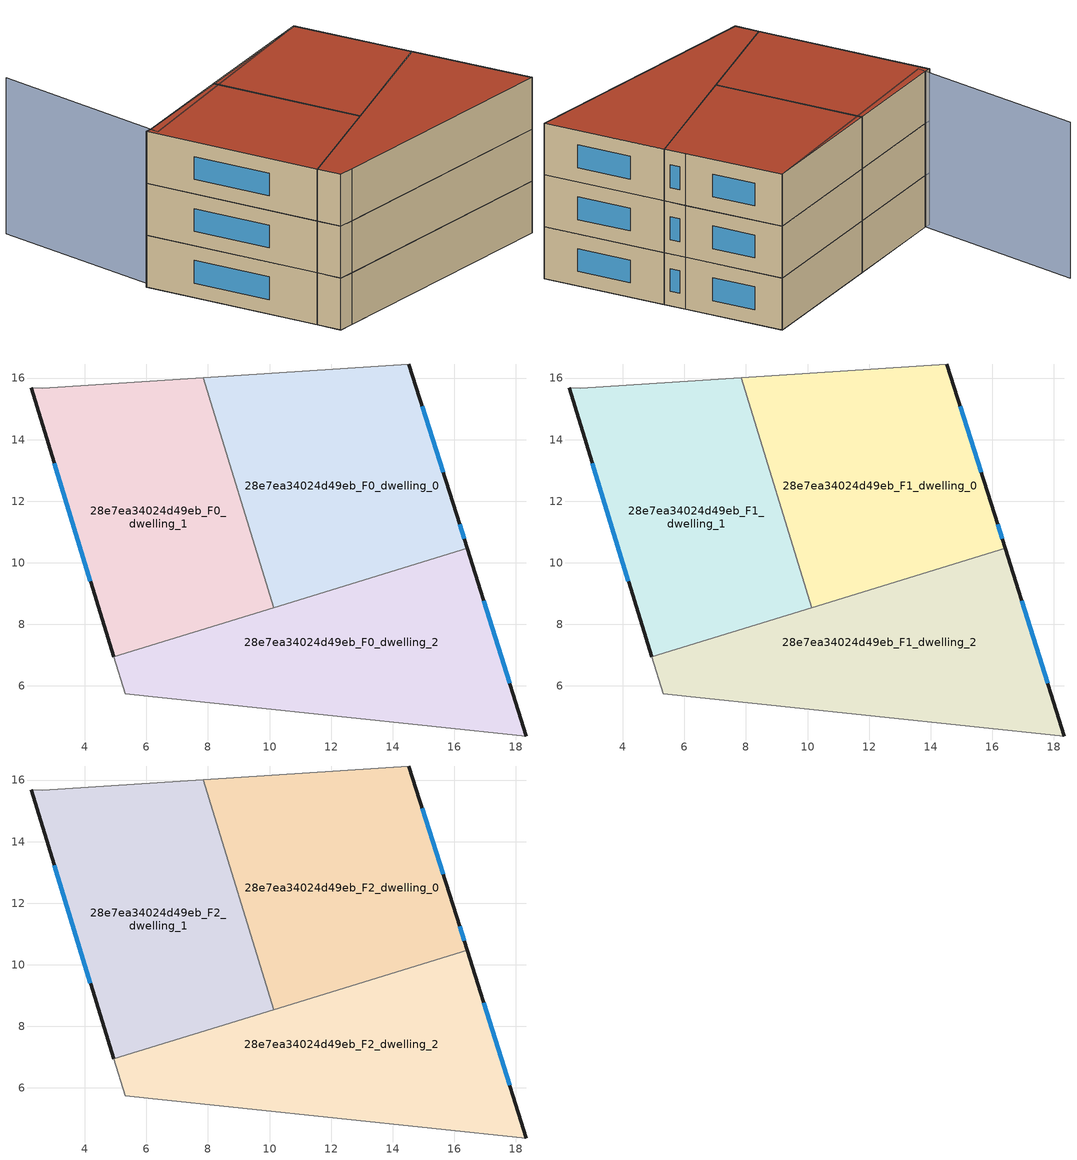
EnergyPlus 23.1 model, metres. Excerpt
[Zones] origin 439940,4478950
28e7ea34024d49eb_F0_dwelling_0
 floor ground (EU_floor_Construction): 16.42,10.47 16.08,11.56 14.52,16.46 7.85,16.01 10.14,8.54 z0
 wall outside (EU_wall_Construction): 14.52,16.46 16.08,11.56 16.42,10.47 z0:3
 wall adiabatic (EU_wall_Construction): 7.85,16.01 14.52,16.46 z0:3
 wall to 28e7ea34024d49eb_F0_dwelling_1 (EU_wall_Construction): 10.14,8.54 7.85,16.01 z0:3
 wall to 28e7ea34024d49eb_F0_dwelling_2 (EU_wall_Construction): 16.42,10.47 10.14,8.54 z0:3
 window (EU_Window_Construction): 16.17,11.25 16.32,10.78 / 14.96,15.08 15.64,12.94 z0.84:2.16
28e7ea34024d49eb_F0_dwelling_1
 floor ground (EU_floor_Construction): 10.14,8.54 7.85,16.01 2.62,15.66 2.26,15.68 4.93,6.95 z0
 wall outside (EU_wall_Construction): 4.93,6.95 2.26,15.68 z0:3
 wall adiabatic (EU_wall_Construction): 2.26,15.68 2.62,15.66 7.85,16.01 z0:3
 wall to 28e7ea34024d49eb_F0_dwelling_2 (EU_wall_Construction): 10.14,8.54 4.93,6.95 z0:3
 window (EU_Window_Construction): 4.18,9.4 3.01,13.23 z0.84:2.16
28e7ea34024d49eb_F0_dwelling_2
 floor ground (EU_floor_Construction): 18.34,4.37 16.42,10.47 4.93,6.95 5.3,5.74 6.07,5.66 z0
 wall outside (EU_wall_Construction): 16.42,10.47 18.34,4.37 z0:3
 wall adiabatic (EU_wall_Construction): 18.34,4.37 6.07,5.66 5.3,5.74 4.93,6.95 z0:3
 window (EU_Window_Construction): 16.96,8.76 17.8,6.08 z0.84:2.16
28e7ea34024d49eb_F1_dwelling_0
 floor to 28e7ea34024d49eb_F0_dwelling_0 (EU_floor_Construction): 16.42,10.47 16.08,11.56 14.52,16.46 7.85,16.01 10.14,8.54 z3
 wall outside (EU_wall_Construction): 14.52,16.46 16.08,11.56 16.42,10.47 z3:6
 wall adiabatic (EU_wall_Construction): 7.85,16.01 14.52,16.46 z3:6
 wall to 28e7ea34024d49eb_F1_dwelling_1 (EU_wall_Construction): 10.14,8.54 7.85,16.01 z3:6
 wall to 28e7ea34024d49eb_F1_dwelling_2 (EU_wall_Construction): 16.42,10.47 10.14,8.54 z3:6
 window (EU_Window_Construction): 16.17,11.25 16.32,10.78 / 14.96,15.08 15.64,12.94 z3.84:5.16
28e7ea34024d49eb_F1_dwelling_1
 floor to 28e7ea34024d49eb_F0_dwelling_1 (EU_floor_Construction): 10.14,8.54 7.85,16.01 2.62,15.66 2.26,15.68 4.93,6.95 z3
 wall outside (EU_wall_Construction): 4.93,6.95 2.26,15.68 z3:6
 wall adiabatic (EU_wall_Construction): 2.26,15.68 2.62,15.66 7.85,16.01 z3:6
 wall to 28e7ea34024d49eb_F1_dwelling_2 (EU_wall_Construction): 10.14,8.54 4.93,6.95 z3:6
 window (EU_Window_Construction): 4.18,9.4 3.01,13.23 z3.84:5.16
28e7ea34024d49eb_F1_dwelling_2
 floor to 28e7ea34024d49eb_F0_dwelling_2 (EU_floor_Construction): 18.34,4.37 16.42,10.47 4.93,6.95 5.3,5.74 6.07,5.66 z3
 wall outside (EU_wall_Construction): 16.42,10.47 18.34,4.37 z3:6
 wall adiabatic (EU_wall_Construction): 18.34,4.37 6.07,5.66 5.3,5.74 4.93,6.95 z3:6
 window (EU_Window_Construction): 16.96,8.76 17.8,6.08 z3.84:5.16
28e7ea34024d49eb_F2_dwelling_0
 floor to 28e7ea34024d49eb_F1_dwelling_0 (EU_floor_Construction): 16.42,10.47 16.08,11.56 14.52,16.46 7.85,16.01 10.14,8.54 z6
 wall outside (EU_wall_Construction): 14.52,16.46 16.08,11.56 16.42,10.47 z6:9
 wall adiabatic (EU_wall_Construction): 7.85,16.01 14.52,16.46 z6:9
 wall to 28e7ea34024d49eb_F2_dwelling_1 (EU_wall_Construction): 10.14,8.54 7.85,16.01 z6:9
 wall to 28e7ea34024d49eb_F2_dwelling_2 (EU_wall_Construction): 16.42,10.47 10.14,8.54 z6:9
 window (EU_Window_Construction): 16.17,11.25 16.32,10.78 / 14.96,15.08 15.64,12.94 z6.84:8.16
 roof outside (EU_roof_Construction): 14.52,16.46 16.08,11.56 16.42,10.47 10.14,8.54 7.85,16.01 z9
28e7ea34024d49eb_F2_dwelling_1
 floor to 28e7ea34024d49eb_F1_dwelling_1 (EU_floor_Construction): 10.14,8.54 7.85,16.01 2.62,15.66 2.26,15.68 4.93,6.95 z6
 wall outside (EU_wall_Construction): 4.93,6.95 2.26,15.68 z6:9
 wall adiabatic (EU_wall_Construction): 2.26,15.68 2.62,15.66 7.85,16.01 z6:9
 wall to 28e7ea34024d49eb_F2_dwelling_2 (EU_wall_Construction): 10.14,8.54 4.93,6.95 z6:9
 window (EU_Window_Construction): 4.18,9.4 3.01,13.23 z6.84:8.16
 roof outside (EU_roof_Construction): 7.85,16.01 10.14,8.54 4.93,6.95 2.26,15.68 2.62,15.66 z9
28e7ea34024d49eb_F2_dwelling_2
 floor to 28e7ea34024d49eb_F1_dwelling_2 (EU_floor_Construction): 18.34,4.37 16.42,10.47 4.93,6.95 5.3,5.74 6.07,5.66 z6
 wall outside (EU_wall_Construction): 16.42,10.47 18.34,4.37 z6:9
 wall adiabatic (EU_wall_Construction): 18.34,4.37 6.07,5.66 5.3,5.74 4.93,6.95 z6:9
 window (EU_Window_Construction): 16.96,8.76 17.8,6.08 z6.84:8.16
 roof outside (EU_roof_Construction): 16.42,10.47 18.34,4.37 6.07,5.66 5.3,5.74 4.93,6.95 z9
shading: 14.52,16.46 2.6,15.23 / 2.6,15.23 1.68,24.2 z0:9
[Building]
EU S2 Campaign: North Axis=0; Terrain=City; Solar Distribution=FullExterior
[Site:Location]
Madrid: Latitude=40.5; Longitude=-3.5; Time Zone=1; Elevation=609
[SizingPeriod:WeatherFileDays]
AnnualSizingPeriod: Begin Month=1; Begin Day of Month=1; End Month=12; End Day of Month=31; Day of Week for Start Day=Monday; Use Weather File Daylight Saving Period=No; Use Weather File Rain and Snow Indicators=No
[MATERIAL]
EU_InternalMass_Material: Roughness=MediumRough; Thickness=0.1; Conductivity=1; Density=1800; Specific Heat=900; Thermal Absorptance=0.9; Solar Absorptance=0.7; Visible Absorptance=0.7
[MATERIAL:NOMASS] Roughness=MediumRough; Thermal Absorptance=0.9; Solar Absorptance=0.7; Visible Absorptance=0.7
Name | Thermal Resistance
EU_wall_NoMass; EU_roof_NoMass | 2.16768
EU_floor_NoMass | 1.14339
[WINDOWMATERIAL:SIMPLEGLAZINGSYSTEM]
EU_Window_SimpleGlazing: UFactor=3.23888; Solar Heat Gain Coefficient=0.85; Visible Transmittance=0.85
[CONSTRUCTION]
EU_wall_Construction: EU_wall_NoMass
EU_roof_Construction: EU_roof_NoMass
EU_floor_Construction: EU_floor_NoMass
EU_InternalMass_Construction: EU_InternalMass_Material
EU_Window_Construction: EU_Window_SimpleGlazing
[ZONE] Type=1; Multiplier=1; Ceiling Height=autocalculate; Floor Area=autocalculate; Part of Total Floor Area=Yes
Name | Volume
28e7ea34024d49eb_F0_dwelling_0; 28e7ea34024d49eb_F1_dwelling_0; 28e7ea34024d49eb_F2_dwelling_0 | 138.149
28e7ea34024d49eb_F0_dwelling_1; 28e7ea34024d49eb_F1_dwelling_1; 28e7ea34024d49eb_F2_dwelling_1 | 138.127
28e7ea34024d49eb_F0_dwelling_2; 28e7ea34024d49eb_F1_dwelling_2; 28e7ea34024d49eb_F2_dwelling_2 | 138.164
[INTERNALMASS] Construction=EU_InternalMass_Construction
Name | Zone or ZoneList | Surface Area
28e7ea34024d49eb_F0_dwelling_0_EU_InternalMass | 28e7ea34024d49eb_F0_dwelling_0 | 46.0518
28e7ea34024d49eb_F0_dwelling_1_EU_InternalMass | 28e7ea34024d49eb_F0_dwelling_1 | 46.0449
28e7ea34024d49eb_F0_dwelling_2_EU_InternalMass | 28e7ea34024d49eb_F0_dwelling_2 | 46.0547
28e7ea34024d49eb_F1_dwelling_0_EU_InternalMass | 28e7ea34024d49eb_F1_dwelling_0 | 46.0518
28e7ea34024d49eb_F1_dwelling_1_EU_InternalMass | 28e7ea34024d49eb_F1_dwelling_1 | 46.0449
28e7ea34024d49eb_F1_dwelling_2_EU_InternalMass | 28e7ea34024d49eb_F1_dwelling_2 | 46.0547
28e7ea34024d49eb_F2_dwelling_0_EU_InternalMass | 28e7ea34024d49eb_F2_dwelling_0 | 46.0518
28e7ea34024d49eb_F2_dwelling_1_EU_InternalMass | 28e7ea34024d49eb_F2_dwelling_1 | 46.0449
28e7ea34024d49eb_F2_dwelling_2_EU_InternalMass | 28e7ea34024d49eb_F2_dwelling_2 | 46.0547
[OTHEREQUIPMENT] Fuel Type=Electricity; Design Level Calculation Method=Watts/Area; Power per Zone Floor Area=1; Fraction Latent=0; Fraction Radiant=0; Fraction Lost=0; Carbon Dioxide Generation Rate=0; EndUse Subcategory=EU_Step8_InternalGains
Name | Zone or ZoneList or Space or SpaceList | Schedule
EU_Step8_InternalGain_28e7ea34024d49eb_F0_dwelling_0_f000 | 28e7ea34024d49eb_F0_dwelling_0 | EU_Step8_GainSchedule_28e7ea34024d49eb_F0_dwelling_0_f000
EU_Step8_InternalGain_28e7ea34024d49eb_F0_dwelling_1_f000 | 28e7ea34024d49eb_F0_dwelling_1 | EU_Step8_GainSchedule_28e7ea34024d49eb_F0_dwelling_1_f000
EU_Step8_InternalGain_28e7ea34024d49eb_F0_dwelling_2_f000 | 28e7ea34024d49eb_F0_dwelling_2 | EU_Step8_GainSchedule_28e7ea34024d49eb_F0_dwelling_2_f000
EU_Step8_InternalGain_28e7ea34024d49eb_F1_dwelling_0_f000 | 28e7ea34024d49eb_F1_dwelling_0 | EU_Step8_GainSchedule_28e7ea34024d49eb_F1_dwelling_0_f000
EU_Step8_InternalGain_28e7ea34024d49eb_F1_dwelling_1_f000 | 28e7ea34024d49eb_F1_dwelling_1 | EU_Step8_GainSchedule_28e7ea34024d49eb_F1_dwelling_1_f000
EU_Step8_InternalGain_28e7ea34024d49eb_F1_dwelling_2_f000 | 28e7ea34024d49eb_F1_dwelling_2 | EU_Step8_GainSchedule_28e7ea34024d49eb_F1_dwelling_2_f000
EU_Step8_InternalGain_28e7ea34024d49eb_F2_dwelling_0_f000 | 28e7ea34024d49eb_F2_dwelling_0 | EU_Step8_GainSchedule_28e7ea34024d49eb_F2_dwelling_0_f000
EU_Step8_InternalGain_28e7ea34024d49eb_F2_dwelling_1_f000 | 28e7ea34024d49eb_F2_dwelling_1 | EU_Step8_GainSchedule_28e7ea34024d49eb_F2_dwelling_1_f000
EU_Step8_InternalGain_28e7ea34024d49eb_F2_dwelling_2_f000 | 28e7ea34024d49eb_F2_dwelling_2 | EU_Step8_GainSchedule_28e7ea34024d49eb_F2_dwelling_2_f000
[ZONEVENTILATION:DESIGNFLOWRATE] Schedule=EU_AlwaysOn; Design Flow Rate Calculation Method=AirChanges/Hour; Air Changes per Hour=0.480546; Ventilation Type=Natural; Fan Pressure Rise=0; Fan Total Efficiency=1; Constant Term Coefficient=1; Temperature Term Coefficient=0; Velocity Term Coefficient=0; Velocity Squared Term Coefficient=0; Minimum Indoor Temperature=-100; Maximum Indoor Temperature=100; Delta Temperature=-100; Minimum Outdoor Temperature=-100; Maximum Outdoor Temperature=100; Maximum Wind Speed=40
Name | Zone or ZoneList or Space or SpaceList
EU_ConstantAir_28e7ea34024d49eb_F0_dwelling_0 | 28e7ea34024d49eb_F0_dwelling_0
EU_ConstantAir_28e7ea34024d49eb_F0_dwelling_1 | 28e7ea34024d49eb_F0_dwelling_1
EU_ConstantAir_28e7ea34024d49eb_F0_dwelling_2 | 28e7ea34024d49eb_F0_dwelling_2
EU_ConstantAir_28e7ea34024d49eb_F1_dwelling_0 | 28e7ea34024d49eb_F1_dwelling_0
EU_ConstantAir_28e7ea34024d49eb_F1_dwelling_1 | 28e7ea34024d49eb_F1_dwelling_1
EU_ConstantAir_28e7ea34024d49eb_F1_dwelling_2 | 28e7ea34024d49eb_F1_dwelling_2
EU_ConstantAir_28e7ea34024d49eb_F2_dwelling_0 | 28e7ea34024d49eb_F2_dwelling_0
EU_ConstantAir_28e7ea34024d49eb_F2_dwelling_1 | 28e7ea34024d49eb_F2_dwelling_1
EU_ConstantAir_28e7ea34024d49eb_F2_dwelling_2 | 28e7ea34024d49eb_F2_dwelling_2
[HVACTEMPLATE:THERMOSTAT] Constant Heating Setpoint=20; Constant Cooling Setpoint=50
EU_HeatOnly_28e7ea34024d49eb_F0_dwelling_0; EU_HeatOnly_28e7ea34024d49eb_F0_dwelling_1; EU_HeatOnly_28e7ea34024d49eb_F0_dwelling_2; EU_HeatOnly_28e7ea34024d49eb_F1_dwelling_0; EU_HeatOnly_28e7ea34024d49eb_F1_dwelling_1; EU_HeatOnly_28e7ea34024d49eb_F1_dwelling_2; EU_HeatOnly_28e7ea34024d49eb_F2_dwelling_0; EU_HeatOnly_28e7ea34024d49eb_F2_dwelling_1; EU_HeatOnly_28e7ea34024d49eb_F2_dwelling_2
[HVACTEMPLATE:ZONE:IDEALLOADSAIRSYSTEM] System Availability Schedule=EU_AlwaysOn; Maximum Heating Supply Air Temperature=50; Minimum Cooling Supply Air Temperature=13; Maximum Heating Supply Air Humidity Ratio=0.0156; Minimum Cooling Supply Air Humidity Ratio=0.0077; Heating Limit=NoLimit; Cooling Limit=NoLimit; Heating Availability Schedule=EU_AlwaysOn; Cooling Availability Schedule=EU_CoolingOff; Dehumidification Control Type=ConstantSensibleHeatRatio; Cooling Sensible Heat Ratio=0.7; Dehumidification Setpoint=60; Humidification Control Type=None; Humidification Setpoint=30; Outdoor Air Method=None; Outdoor Air Flow Rate per Person=0.00944; Outdoor Air Flow Rate per Zone Floor Area=0; Outdoor Air Flow Rate per Zone=0; Demand Controlled Ventilation Type=None; Outdoor Air Economizer Type=NoEconomizer; Heat Recovery Type=None; Sensible Heat Recovery Effectiveness=0.7; Latent Heat Recovery Effectiveness=0.65
Name | Template Thermostat
28e7ea34024d49eb_F0_dwelling_0 | EU_HeatOnly_28e7ea34024d49eb_F0_dwelling_0
28e7ea34024d49eb_F0_dwelling_1 | EU_HeatOnly_28e7ea34024d49eb_F0_dwelling_1
28e7ea34024d49eb_F0_dwelling_2 | EU_HeatOnly_28e7ea34024d49eb_F0_dwelling_2
28e7ea34024d49eb_F1_dwelling_0 | EU_HeatOnly_28e7ea34024d49eb_F1_dwelling_0
28e7ea34024d49eb_F1_dwelling_1 | EU_HeatOnly_28e7ea34024d49eb_F1_dwelling_1
28e7ea34024d49eb_F1_dwelling_2 | EU_HeatOnly_28e7ea34024d49eb_F1_dwelling_2
28e7ea34024d49eb_F2_dwelling_0 | EU_HeatOnly_28e7ea34024d49eb_F2_dwelling_0
28e7ea34024d49eb_F2_dwelling_1 | EU_HeatOnly_28e7ea34024d49eb_F2_dwelling_1
28e7ea34024d49eb_F2_dwelling_2 | EU_HeatOnly_28e7ea34024d49eb_F2_dwelling_2
[SIZING:ZONE] Zone Cooling Design Supply Air Temperature Input Method=SupplyAirTemperature; Zone Cooling Design Supply Air Temperature=13; Zone Heating Design Supply Air Temperature Input Method=SupplyAirTemperature; Zone Heating Design Supply Air Temperature=50; Zone Cooling Design Supply Air Humidity Ratio=0.008; Zone Heating Design Supply Air Humidity Ratio=0.008; Cooling Design Air Flow Method=DesignDay; Cooling Design Air Flow Rate=0; Cooling Minimum Air Flow per Zone Floor Area=0.000762; Cooling Minimum Air Flow=0; Cooling Minimum Air Flow Fraction=0.2; Heating Design Air Flow Method=DesignDay; Heating Design Air Flow Rate=0; Heating Maximum Air Flow per Zone Floor Area=0.002032; Heating Maximum Air Flow=0.141576; Heating Maximum Air Flow Fraction=0.3; Account for Dedicated Outdoor Air System=No; Dedicated Outdoor Air System Control Strategy=NeutralSupplyAir; Dedicated Outdoor Air Low Setpoint Temperature for Design=autosize; Dedicated Outdoor Air High Setpoint Temperature for Design=autosize; Zone Load Sizing Method=Sensible Load Only No Latent Load; Zone Latent Cooling Design Supply Air Humidity Ratio Input Method=HumidityRatioDifference; Zone Cooling Design Supply Air Humidity Ratio Difference=0.005; Zone Latent Heating Design Supply Air Humidity Ratio Input Method=HumidityRatioDifference; Zone Humidification Design Supply Air Humidity Ratio Difference=0.005
28e7ea34024d49eb_F0_dwelling_0; 28e7ea34024d49eb_F0_dwelling_1; 28e7ea34024d49eb_F0_dwelling_2; 28e7ea34024d49eb_F1_dwelling_0; 28e7ea34024d49eb_F1_dwelling_1; 28e7ea34024d49eb_F1_dwelling_2; 28e7ea34024d49eb_F2_dwelling_0; 28e7ea34024d49eb_F2_dwelling_1; 28e7ea34024d49eb_F2_dwelling_2
[SCHEDULE:CONSTANT]
Name | Hourly Value
EU_AlwaysOn | 1
EU_CoolingOff | 0
[SCHEDULE:FILE] Column Number=1; Rows to Skip at Top=0; Number of Hours of Data=8760; Column Separator=Comma; Interpolate to Timestep=No; Minutes per Item=60; Adjust Schedule for Daylight Savings=Yes
Name | File
EU_Step8_GainSchedule_28e7ea34024d49eb_F0_dwelling_0_f000 | ../../schedules/28e7ea34024d49eb/28e7ea34024d49eb_F0_dwelling_0_f000_gain.csv
EU_Step8_GainSchedule_28e7ea34024d49eb_F0_dwelling_1_f000 | ../../schedules/28e7ea34024d49eb/28e7ea34024d49eb_F0_dwelling_1_f000_gain.csv
EU_Step8_GainSchedule_28e7ea34024d49eb_F0_dwelling_2_f000 | ../../schedules/28e7ea34024d49eb/28e7ea34024d49eb_F0_dwelling_2_f000_gain.csv
EU_Step8_GainSchedule_28e7ea34024d49eb_F1_dwelling_0_f000 | ../../schedules/28e7ea34024d49eb/28e7ea34024d49eb_F1_dwelling_0_f000_gain.csv
EU_Step8_GainSchedule_28e7ea34024d49eb_F1_dwelling_1_f000 | ../../schedules/28e7ea34024d49eb/28e7ea34024d49eb_F1_dwelling_1_f000_gain.csv
EU_Step8_GainSchedule_28e7ea34024d49eb_F1_dwelling_2_f000 | ../../schedules/28e7ea34024d49eb/28e7ea34024d49eb_F1_dwelling_2_f000_gain.csv
EU_Step8_GainSchedule_28e7ea34024d49eb_F2_dwelling_0_f000 | ../../schedules/28e7ea34024d49eb/28e7ea34024d49eb_F2_dwelling_0_f000_gain.csv
EU_Step8_GainSchedule_28e7ea34024d49eb_F2_dwelling_1_f000 | ../../schedules/28e7ea34024d49eb/28e7ea34024d49eb_F2_dwelling_1_f000_gain.csv
EU_Step8_GainSchedule_28e7ea34024d49eb_F2_dwelling_2_f000 | ../../schedules/28e7ea34024d49eb/28e7ea34024d49eb_F2_dwelling_2_f000_gain.csv
